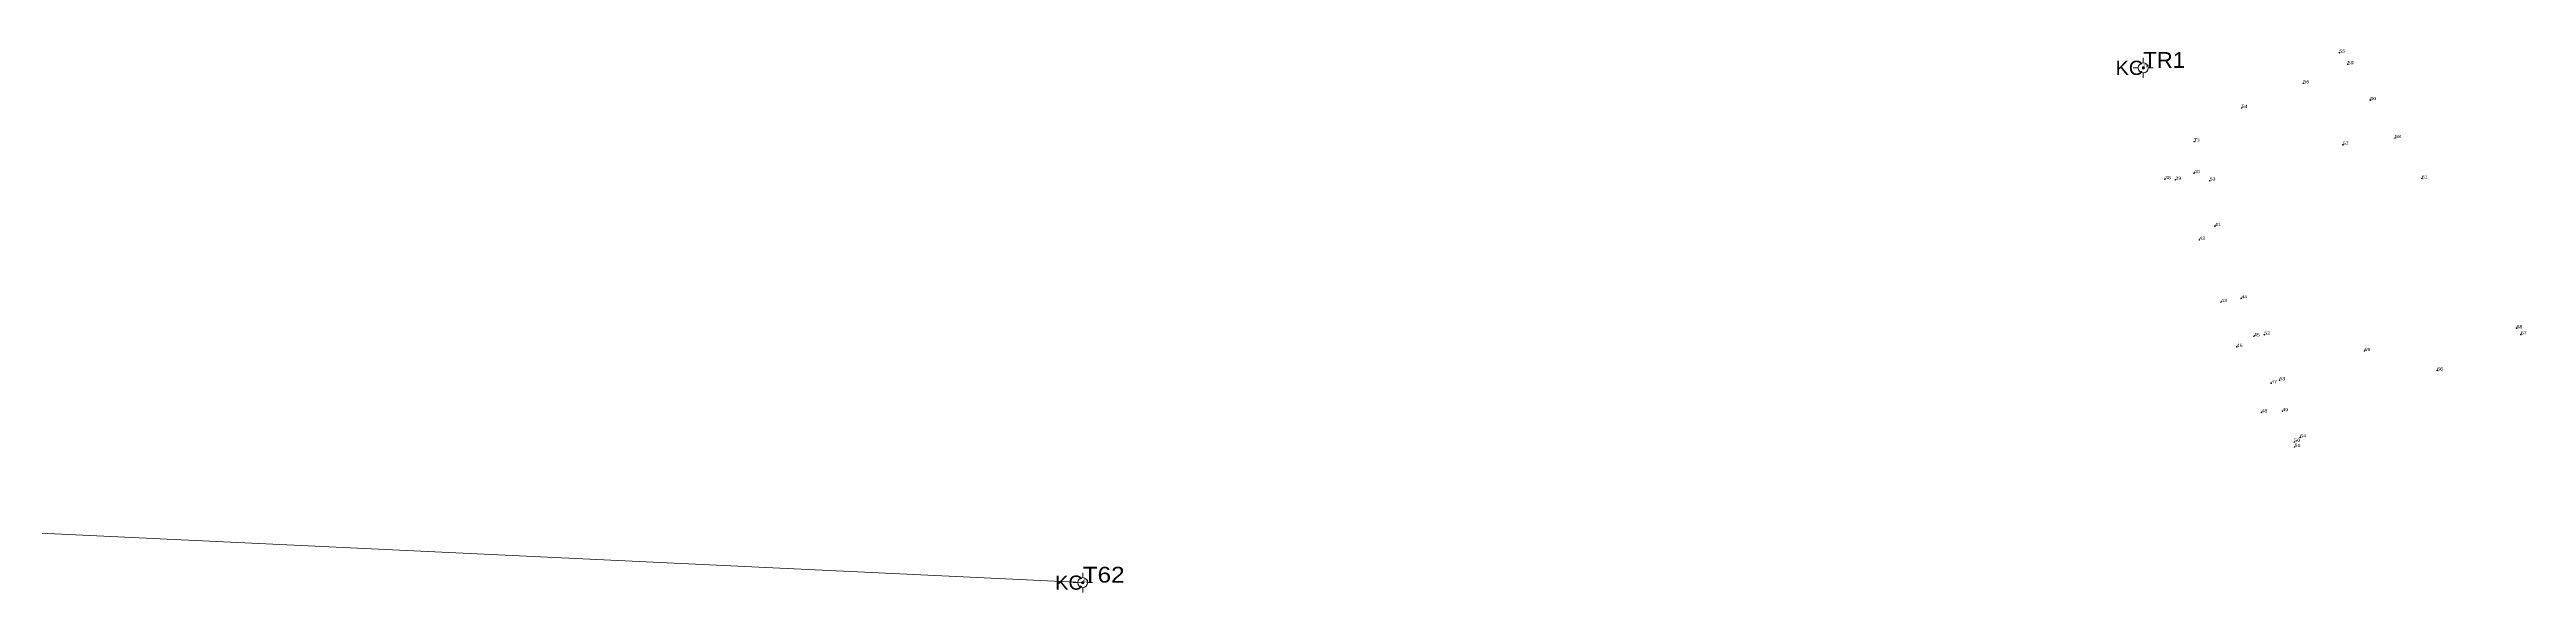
# Model space of a CAD drawing. Header units: metres. Extents: x 549100 to 549727, y 1837932 to 1838269.
# Drawn here: x 549413.3 to 549727, y 1838200.3 to 1838269 of the extents above; entities that cross this region are included whole.
import ezdxf
from ezdxf.enums import TextEntityAlignment as Align

# ---------------------------------------------------------------- set-up
doc = ezdxf.new("R2010")
doc.units = ezdxf.units.M
doc.header["$LTSCALE"] = 0.16
doc.header["$PDMODE"] = 32
doc.header["$PDSIZE"] = 0.08
doc.layers.add('12', color=7, linetype='Continuous')
doc.layers.add('9', color=7, linetype='Continuous')
doc.layers.add('55', color=7, linetype='Continuous', lineweight=13)
doc.layers.add('7', color=7, linetype='Continuous', lineweight=13)

msp = doc.modelspace()

# ---------------------------------------------------------------- hatches: boundary and pattern name
at = {"layer": '7'}
for points in [[(549678.4805, 1838266.5795, 1), (549678.4805, 1838266.8795, 1)], [(549544.1715, 1838201.3745, 1), (549544.1715, 1838201.6745, 1)]]:
    msp.add_hatch(color=256, dxfattribs=at).paths.add_polyline_path(points)

# ---------------------------------------------------------------- linework, layer by layer
at = {"layer": '55'}
msp.add_line((549322.43, 1838212.02), (549544.17, 1838201.52), dxfattribs=at)
at = {"layer": '7'}
for p, q in [((549677.85, 1838266.73), (549677.23, 1838266.73)), ((549678.48, 1838267.35), (549678.48, 1838267.98)), ((549678.48, 1838265.48), (549678.48, 1838266.1)), ((549679.73, 1838266.73), (549679.11, 1838266.73)), ((549544.17, 1838202.15), (549544.17, 1838202.77)), ((549543.55, 1838201.52), (549542.92, 1838201.52)), ((549544.17, 1838200.27), (549544.17, 1838200.9)), ((549545.42, 1838201.52), (549544.8, 1838201.52))]:
    msp.add_line(p, q, dxfattribs=at)
for centre, radius in [((549678.4805, 1838266.7295), 0.625), ((549678.4805, 1838266.7295), 0.15), ((549544.1715, 1838201.5245), 0.625), ((549544.1715, 1838201.5245), 0.15)]:
    msp.add_circle(centre, radius, dxfattribs=at)
for p in [(549703.31, 1838268.65), (549678.48, 1838266.73), (549704.38, 1838267.19), (549698.75, 1838264.77), (549707.24, 1838262.64), (549690.95, 1838261.65), (549684.94, 1838257.38), (549703.76, 1838256.97), (549710.38, 1838257.84), (549684.92, 1838253.39), (549681.23, 1838252.63), (549682.55, 1838252.54), (549686.89, 1838252.43), (549713.77, 1838252.72), (549687.57, 1838246.68), (549685.59, 1838244.94), (549690.89, 1838237.52), (549688.34, 1838237.06), (549690.32, 1838231.38), (549692.5, 1838232.72), (549693.81, 1838232.92), (549725.76, 1838233.74), (549726.31, 1838232.95), (549706.51, 1838230.86), (549715.71, 1838228.38), (549694.69, 1838226.78), (549695.72, 1838227.15), (549693.46, 1838223.08), (549696.1, 1838223.22), (549697.61, 1838219.34), (549697.65, 1838218.7), (549698.36, 1838219.92), (549544.15, 1838201.51)]:
    msp.add_point(p, dxfattribs=at)

# ---------------------------------------------------------------- texts
at = {"layer": '12'}
for s, width, p in [('55', 1.25, (549703.31, 1838268.65)), ('TR1', 1.05, (549678.48, 1838266.73)), ('59', 1.25, (549704.38, 1838267.18)), ('56', 1.25, (549698.76, 1838264.77)), ('60', 1.25, (549707.24, 1838262.64)), ('54', 1.25, (549690.95, 1838261.65)), ('T3', 1.1, (549684.94, 1838257.38)), ('57', 1.25, (549703.76, 1838256.97)), ('58', 1.25, (549710.38, 1838257.84)), ('38', 1.25, (549681.23, 1838252.63)), ('39', 1.25, (549682.55, 1838252.54)), ('40', 1.25, (549684.92, 1838253.39)), ('61', 1.25, (549713.76, 1838252.72)), ('53', 1.25, (549686.89, 1838252.44)), ('41', 1.25, (549687.57, 1838246.68)), ('42', 1.25, (549685.59, 1838244.94)), ('43', 1.25, (549688.34, 1838237.06)), ('44', 1.25, (549690.9, 1838237.52)), ('68', 1.25, (549725.76, 1838233.74)), ('46', 1.25, (549690.32, 1838231.38)), ('45', 1.25, (549692.5, 1838232.72)), ('52', 1.25, (549693.81, 1838232.92)), ('65', 1.25, (549706.5, 1838230.86)), ('67', 1.25, (549726.31, 1838232.95)), ('66', 1.25, (549715.71, 1838228.38)), ('47', 1.25, (549694.69, 1838226.78)), ('63', 1.25, (549695.72, 1838227.15)), ('48', 1.25, (549693.46, 1838223.08)), ('49', 1.25, (549696.1, 1838223.22)), ('50', 1.25, (549697.61, 1838219.34)), ('51', 1.25, (549697.65, 1838218.7)), ('64', 1.25, (549698.36, 1838219.92)), ('62', 1.25, (549544.15, 1838201.51))]:
    msp.add_text(s, height=0.4, dxfattribs=dict(at, width=width)).set_placement(p)
at = {"layer": '7'}
for s, width, p in [('TR1', 1.05, (549678.48, 1838266.73)), ('T62', 1.15, (549544.17, 1838201.52))]:
    msp.add_text(s, height=2, dxfattribs=dict(at, width=width)).set_placement(p)
at = {"layer": '9', "width": 1.05}
for p in [(549678.49, 1838265.83), (549544.19, 1838200.62)]:
    msp.add_text('KC', height=1.8, dxfattribs=at).set_placement(p, align=Align.RIGHT)

doc.saveas('drawing.dxf')
